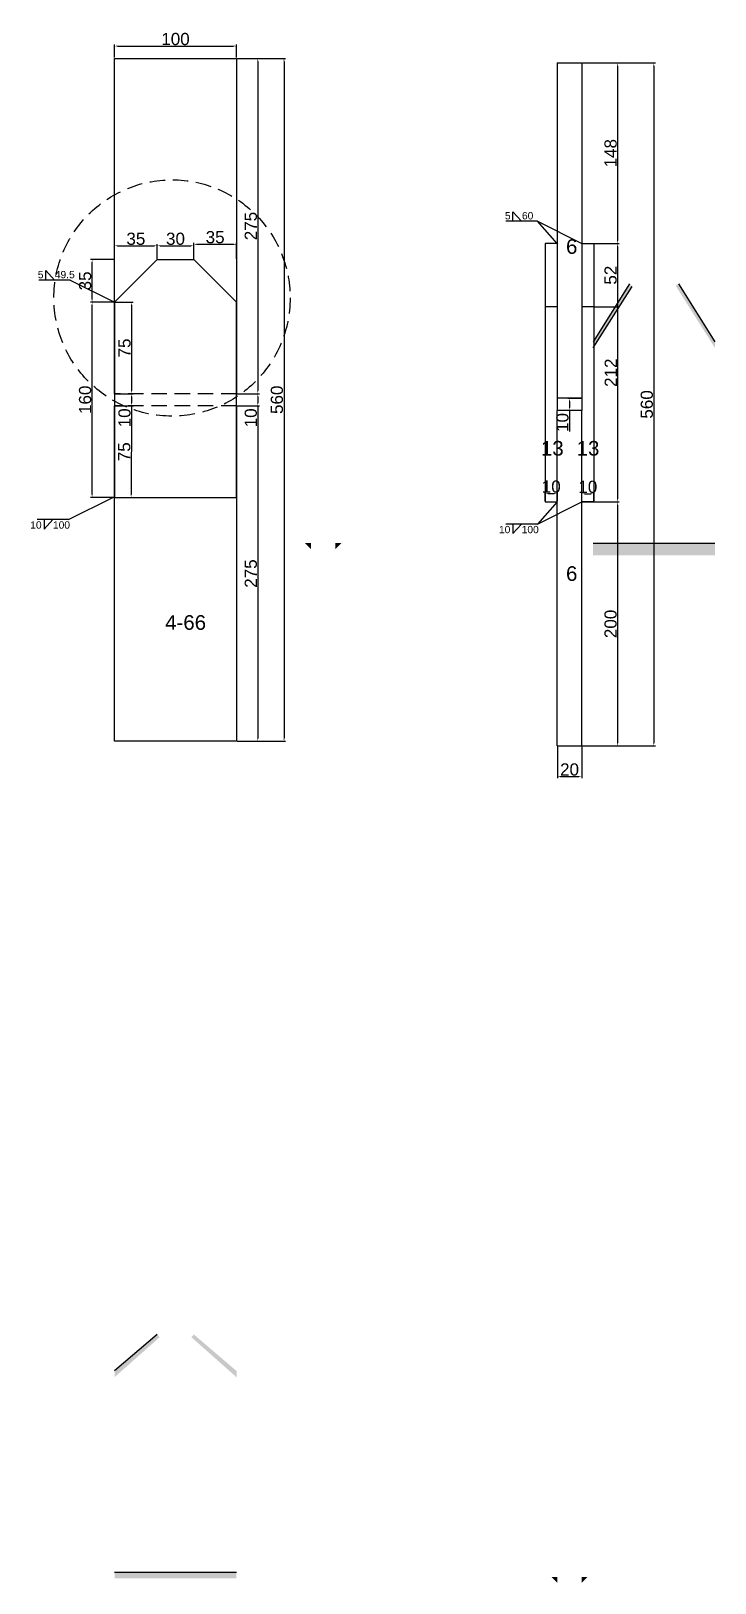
# Model space of a CAD drawing. Header units: millimetres. Extents: x 1455 to 24185, y -7041 to 4772.
# Drawn here: x 19192 to 19753, y 305 to 1578 of the extents above; entities that cross this region are included whole.
import ezdxf

# ---------------------------------------------------------------- set-up
doc = ezdxf.new("R2010")
doc.units = ezdxf.units.MM
doc.linetypes.add('DASHED', pattern=[19.05, 12.7, -6.35])
for name, color, linetype in [('切平处', 3, 'DASHED'), ('尺寸标注', 6, 'Continuous'), ('标号', 4, 'Continuous'), ('焊缝', 250, 'Continuous')]:
    doc.layers.add(name, color=color, linetype=linetype)
doc.styles.get("Standard").update_dxf_attribs({"font": 'arial.ttf'})
doc.dimstyles.new('ISO-25-JHF', dxfattribs={"dimtxt": 10, "dimasz": 2.5, "dimexe": 1.25, "dimexo": 0.625, "dimtad": 1, "dimtxsty": 'Standard', "dimcen": 2.5, "dimadec": 0, "dimazin": 0, "dimtfac": 1, "dimtmove": 0, "dimatfit": 3, "dimfxl": 1, "dimarcsym": 0})

# ---------------------------------------------------------------- blocks, each defined once
blk = doc.blocks.new('*D2533')
at = {"layer": 'Defpoints', "color": 0, "transparency": 16777216}
for p in [(19360.2, 1565.5), (19260.2, 1555.4), (19360.2, 1555.4)]:
    blk.add_point(p, dxfattribs=at)
at = {"layer": '尺寸标注', "color": 0, "lineweight": -2, "transparency": 16777216}
for p, q in [((19260.2, 1556), (19260.2, 1566.8)), ((19262.7, 1565.5), (19357.7, 1565.5)), ((19360.2, 1556), (19360.2, 1566.8))]:
    blk.add_line(p, q, dxfattribs=at)
at = {"layer": '尺寸标注', "color": 0, "transparency": 16777216}
for points in [[(19262.7, 1565.9), (19262.7, 1565.1), (19260.2, 1565.5)], [(19357.7, 1565.9), (19357.7, 1565.1), (19360.2, 1565.5)]]:
    blk.add_solid(points, dxfattribs=at)
at = {"layer": '尺寸标注', "color": 0, "transparency": 16777216, "insert": (19310.2, 1571.2), "char_height": 10, "attachment_point": 5}
blk.add_mtext('100', dxfattribs=at)
blk = doc.blocks.new('*D2534')
at = {"layer": 'Defpoints', "color": 0, "transparency": 16777216}
for p in [(19360.2, 1555.4), (19360.2, 1280.4), (19377.7, 1280.4)]:
    blk.add_point(p, dxfattribs=at)
at = {"layer": '尺寸标注', "color": 0, "lineweight": -2, "transparency": 16777216}
for p, q in [((19360.9, 1555.4), (19379, 1555.4)), ((19377.7, 1552.9), (19377.7, 1282.9)), ((19360.9, 1280.4), (19379, 1280.4))]:
    blk.add_line(p, q, dxfattribs=at)
at = {"layer": '尺寸标注', "color": 0, "transparency": 16777216}
for points in [[(19377.3, 1552.9), (19378.1, 1552.9), (19377.7, 1555.4)], [(19377.3, 1282.9), (19378.1, 1282.9), (19377.7, 1280.4)]]:
    blk.add_solid(points, dxfattribs=at)
at = {"layer": '尺寸标注', "color": 0, "transparency": 16777216, "insert": (19372, 1417.9), "char_height": 10, "attachment_point": 5, "rotation": 90}
blk.add_mtext('275', dxfattribs=at)
blk = doc.blocks.new('*D2535')
at = {"layer": 'Defpoints', "color": 0, "transparency": 16777216}
for p in [(19241.8, 1355.4), (19260.2, 1355.4), (19260.2, 1195.4)]:
    blk.add_point(p, dxfattribs=at)
at = {"layer": '尺寸标注', "color": 0, "lineweight": -2, "transparency": 16777216}
for p, q in [((19259.6, 1355.4), (19240.5, 1355.4)), ((19241.8, 1197.9), (19241.8, 1352.9)), ((19259.6, 1195.4), (19240.5, 1195.4))]:
    blk.add_line(p, q, dxfattribs=at)
at = {"layer": '尺寸标注', "color": 0, "transparency": 16777216}
for points in [[(19241.4, 1352.9), (19242.2, 1352.9), (19241.8, 1355.4)], [(19241.4, 1197.9), (19242.2, 1197.9), (19241.8, 1195.4)]]:
    blk.add_solid(points, dxfattribs=at)
at = {"layer": '尺寸标注', "color": 0, "transparency": 16777216, "insert": (19236.1, 1275.4), "char_height": 10, "attachment_point": 5, "rotation": 90}
blk.add_mtext('160', dxfattribs=at)
blk = doc.blocks.new('*D2448')
at = {"layer": 'Defpoints', "color": 0, "transparency": 16777216}
for p in [(19241.8, 1390.4), (19260.2, 1390.4), (19260.2, 1355.4)]:
    blk.add_point(p, dxfattribs=at)
at = {"layer": '尺寸标注', "color": 0, "lineweight": -2, "transparency": 16777216}
for p, q in [((19259.6, 1390.4), (19240.5, 1390.4)), ((19241.8, 1357.9), (19241.8, 1387.9)), ((19259.6, 1355.4), (19240.5, 1355.4))]:
    blk.add_line(p, q, dxfattribs=at)
at = {"layer": '尺寸标注', "color": 0, "transparency": 16777216}
for points in [[(19241.4, 1387.9), (19242.2, 1387.9), (19241.8, 1390.4)], [(19241.4, 1357.9), (19242.2, 1357.9), (19241.8, 1355.4)]]:
    blk.add_solid(points, dxfattribs=at)
at = {"layer": '尺寸标注', "color": 0, "transparency": 16777216, "insert": (19236.1, 1372.9), "char_height": 10, "attachment_point": 5, "rotation": 90}
blk.add_mtext('35', dxfattribs=at)
blk = doc.blocks.new('*D2536')
at = {"layer": 'Defpoints', "color": 0, "transparency": 16777216}
for p in [(19295.2, 1401.7), (19260.2, 1390.4), (19295.2, 1390.4)]:
    blk.add_point(p, dxfattribs=at)
at = {"layer": '尺寸标注', "color": 0, "lineweight": -2, "transparency": 16777216}
for p, q in [((19260.2, 1391), (19260.2, 1402.9)), ((19262.7, 1401.7), (19292.7, 1401.7)), ((19295.2, 1391), (19295.2, 1402.9))]:
    blk.add_line(p, q, dxfattribs=at)
at = {"layer": '尺寸标注', "color": 0, "transparency": 16777216}
for points in [[(19262.7, 1402.1), (19262.7, 1401.3), (19260.2, 1401.7)], [(19292.7, 1402.1), (19292.7, 1401.3), (19295.2, 1401.7)]]:
    blk.add_solid(points, dxfattribs=at)
at = {"layer": '尺寸标注', "color": 0, "transparency": 16777216, "insert": (19277.7, 1407.4), "char_height": 10, "attachment_point": 5}
blk.add_mtext('35', dxfattribs=at)
blk = doc.blocks.new('*D2537')
at = {"layer": 'Defpoints', "color": 0, "transparency": 16777216}
for p in [(19325.2, 1401.7), (19295.2, 1390.4), (19325.2, 1390.4)]:
    blk.add_point(p, dxfattribs=at)
at = {"layer": '尺寸标注', "color": 0, "lineweight": -2, "transparency": 16777216}
for p, q in [((19295.2, 1391), (19295.2, 1402.9)), ((19297.7, 1401.7), (19322.7, 1401.7)), ((19325.2, 1391), (19325.2, 1402.9))]:
    blk.add_line(p, q, dxfattribs=at)
at = {"layer": '尺寸标注', "color": 0, "transparency": 16777216}
for points in [[(19297.7, 1402.1), (19297.7, 1401.3), (19295.2, 1401.7)], [(19322.7, 1402.1), (19322.7, 1401.3), (19325.2, 1401.7)]]:
    blk.add_solid(points, dxfattribs=at)
at = {"layer": '尺寸标注', "color": 0, "transparency": 16777216, "insert": (19310.2, 1407.4), "char_height": 10, "attachment_point": 5}
blk.add_mtext('30', dxfattribs=at)
blk = doc.blocks.new('*D2449')
at = {"layer": 'Defpoints', "color": 0, "transparency": 16777216}
for p in [(19360.2, 1402.9), (19325.2, 1390.4), (19360.2, 1390.4)]:
    blk.add_point(p, dxfattribs=at)
at = {"layer": '尺寸标注', "color": 0, "lineweight": -2, "transparency": 16777216}
for p, q in [((19325.2, 1391), (19325.2, 1404.2)), ((19327.7, 1402.9), (19357.7, 1402.9)), ((19360.2, 1391), (19360.2, 1404.2))]:
    blk.add_line(p, q, dxfattribs=at)
at = {"layer": '尺寸标注', "color": 0, "transparency": 16777216}
for points in [[(19327.7, 1403.4), (19327.7, 1402.5), (19325.2, 1402.9)], [(19357.7, 1403.4), (19357.7, 1402.5), (19360.2, 1402.9)]]:
    blk.add_solid(points, dxfattribs=at)
at = {"layer": '尺寸标注', "color": 0, "transparency": 16777216, "insert": (19342.7, 1408.7), "char_height": 10, "attachment_point": 5}
blk.add_mtext('35', dxfattribs=at)
blk = doc.blocks.new('*D2538')
at = {"layer": 'Defpoints', "color": 0, "transparency": 16777216}
for p in [(19360.2, 1280.4), (19360.2, 1270.4), (19377.7, 1270.4)]:
    blk.add_point(p, dxfattribs=at)
at = {"layer": '尺寸标注', "color": 0, "lineweight": -2, "transparency": 16777216}
for p, q in [((19360.9, 1280.4), (19379, 1280.4)), ((19377.7, 1277.9), (19377.7, 1272.9)), ((19360.9, 1270.4), (19379, 1270.4)), ((19377.7, 1270.4), (19377.7, 1253.3))]:
    blk.add_line(p, q, dxfattribs=at)
at = {"layer": '尺寸标注', "color": 0, "transparency": 16777216}
for points in [[(19377.3, 1277.9), (19378.1, 1277.9), (19377.7, 1280.4)], [(19377.3, 1272.9), (19378.1, 1272.9), (19377.7, 1270.4)]]:
    blk.add_solid(points, dxfattribs=at)
at = {"layer": '尺寸标注', "color": 0, "transparency": 16777216, "insert": (19372, 1260.6), "char_height": 10, "attachment_point": 5, "rotation": 90}
blk.add_mtext('10', dxfattribs=at)
blk = doc.blocks.new('*D2539')
at = {"layer": 'Defpoints', "color": 0, "transparency": 16777216}
for p in [(19360.2, 1270.4), (19360.2, 995.4), (19377.7, 995.4)]:
    blk.add_point(p, dxfattribs=at)
at = {"layer": '尺寸标注', "color": 0, "lineweight": -2, "transparency": 16777216}
for p, q in [((19360.9, 1270.4), (19379, 1270.4)), ((19377.7, 1267.9), (19377.7, 997.9)), ((19360.9, 995.4), (19379, 995.4))]:
    blk.add_line(p, q, dxfattribs=at)
at = {"layer": '尺寸标注', "color": 0, "transparency": 16777216}
for points in [[(19377.3, 1267.9), (19378.1, 1267.9), (19377.7, 1270.4)], [(19377.3, 997.9), (19378.1, 997.9), (19377.7, 995.4)]]:
    blk.add_solid(points, dxfattribs=at)
at = {"layer": '尺寸标注', "color": 0, "transparency": 16777216, "insert": (19372, 1132.9), "char_height": 10, "attachment_point": 5, "rotation": 90}
blk.add_mtext('275', dxfattribs=at)
blk = doc.blocks.new('*D2450')
at = {"layer": 'Defpoints', "color": 0, "transparency": 16777216}
for p in [(19360.2, 1555.4), (19360.2, 995.4), (19399.2, 995.4)]:
    blk.add_point(p, dxfattribs=at)
at = {"layer": '尺寸标注', "color": 0, "lineweight": -2, "transparency": 16777216}
for p, q in [((19360.9, 1555.4), (19400.4, 1555.4)), ((19399.2, 1552.9), (19399.2, 997.9)), ((19360.9, 995.4), (19400.4, 995.4))]:
    blk.add_line(p, q, dxfattribs=at)
at = {"layer": '尺寸标注', "color": 0, "transparency": 16777216}
for points in [[(19398.8, 1552.9), (19399.6, 1552.9), (19399.2, 1555.4)], [(19398.8, 997.9), (19399.6, 997.9), (19399.2, 995.4)]]:
    blk.add_solid(points, dxfattribs=at)
at = {"layer": '尺寸标注', "color": 0, "transparency": 16777216, "insert": (19393.4, 1275.4), "char_height": 10, "attachment_point": 5, "rotation": 90}
blk.add_mtext('560', dxfattribs=at)
blk = doc.blocks.new('*D2540')
at = {"layer": 'Defpoints', "color": 0, "transparency": 16777216}
for p in [(19260.2, 1355.4), (19260.2, 1280.4), (19274.1, 1280.4)]:
    blk.add_point(p, dxfattribs=at)
at = {"layer": '尺寸标注', "color": 0, "lineweight": -2, "transparency": 16777216}
for p, q in [((19260.9, 1355.4), (19275.4, 1355.4)), ((19274.1, 1352.9), (19274.1, 1282.9)), ((19260.9, 1280.4), (19275.4, 1280.4))]:
    blk.add_line(p, q, dxfattribs=at)
at = {"layer": '尺寸标注', "color": 0, "transparency": 16777216}
for points in [[(19273.7, 1352.9), (19274.5, 1352.9), (19274.1, 1355.4)], [(19273.7, 1282.9), (19274.5, 1282.9), (19274.1, 1280.4)]]:
    blk.add_solid(points, dxfattribs=at)
at = {"layer": '尺寸标注', "color": 0, "transparency": 16777216, "insert": (19268.4, 1317.9), "char_height": 10, "attachment_point": 5, "rotation": 90}
blk.add_mtext('75', dxfattribs=at)
blk = doc.blocks.new('*D2541')
at = {"layer": 'Defpoints', "color": 0, "transparency": 16777216}
for p in [(19260.2, 1280.4), (19260.2, 1270.4), (19274.1, 1270.4)]:
    blk.add_point(p, dxfattribs=at)
at = {"layer": '尺寸标注', "color": 0, "lineweight": -2, "transparency": 16777216}
for p, q in [((19260.9, 1280.4), (19275.4, 1280.4)), ((19274.1, 1277.9), (19274.1, 1272.9)), ((19260.9, 1270.4), (19275.4, 1270.4)), ((19274.1, 1270.4), (19274.1, 1253.3))]:
    blk.add_line(p, q, dxfattribs=at)
at = {"layer": '尺寸标注', "color": 0, "transparency": 16777216}
for points in [[(19273.7, 1277.9), (19274.5, 1277.9), (19274.1, 1280.4)], [(19273.7, 1272.9), (19274.5, 1272.9), (19274.1, 1270.4)]]:
    blk.add_solid(points, dxfattribs=at)
at = {"layer": '尺寸标注', "color": 0, "transparency": 16777216, "insert": (19268.4, 1260.6), "char_height": 10, "attachment_point": 5, "rotation": 90}
blk.add_mtext('10', dxfattribs=at)
blk = doc.blocks.new('*D2451')
at = {"layer": 'Defpoints', "color": 0, "transparency": 16777216}
for p in [(19260.2, 1270.4), (19259.9, 1195.4), (19273.8, 1195.3)]:
    blk.add_point(p, dxfattribs=at)
at = {"layer": '尺寸标注', "color": 0, "lineweight": -2, "transparency": 16777216}
for p, q in [((19260.9, 1270.4), (19275.4, 1270.3)), ((19274.1, 1267.8), (19273.8, 1197.8)), ((19260.5, 1195.4), (19275, 1195.3))]:
    blk.add_line(p, q, dxfattribs=at)
at = {"layer": '尺寸标注', "color": 0, "transparency": 16777216}
for points in [[(19273.7, 1267.8), (19274.5, 1267.8), (19274.1, 1270.3)], [(19273.4, 1197.8), (19274.2, 1197.8), (19273.8, 1195.3)]]:
    blk.add_solid(points, dxfattribs=at)
at = {"layer": '尺寸标注', "color": 0, "transparency": 16777216, "insert": (19268.2, 1232.8), "char_height": 10, "attachment_point": 5, "rotation": 89.7211}
blk.add_mtext('75', dxfattribs=at)
blk = doc.blocks.new('*D2546')
at = {"layer": 'Defpoints', "color": 0, "transparency": 16777216}
for p in [(19623.4, 991.6), (19643.4, 991.6), (19643.4, 966.4)]:
    blk.add_point(p, dxfattribs=at)
at = {"layer": '尺寸标注', "color": 0, "lineweight": -2, "transparency": 16777216}
for p, q in [((19623.4, 991), (19623.4, 965.2)), ((19643.4, 991), (19643.4, 965.2)), ((19625.9, 966.4), (19640.9, 966.4))]:
    blk.add_line(p, q, dxfattribs=at)
at = {"layer": '尺寸标注', "color": 0, "transparency": 16777216}
for points in [[(19625.9, 966.8), (19625.9, 966), (19623.4, 966.4)], [(19640.9, 966.8), (19640.9, 966), (19643.4, 966.4)]]:
    blk.add_solid(points, dxfattribs=at)
at = {"layer": '尺寸标注', "color": 0, "transparency": 16777216, "insert": (19633.4, 972.2), "char_height": 10, "attachment_point": 5}
blk.add_mtext('20', dxfattribs=at)
blk = doc.blocks.new('*D2547')
at = {"layer": 'Defpoints', "color": 0, "transparency": 16777216}
for p in [(19623.4, 1198.5), (19613.4, 1191.6), (19623.4, 1191.6)]:
    blk.add_point(p, dxfattribs=at)
at = {"layer": '尺寸标注', "color": 0, "lineweight": -2, "transparency": 16777216}
for p, q in [((19613.4, 1192.2), (19613.4, 1199.8)), ((19615.9, 1198.5), (19620.9, 1198.5)), ((19623.4, 1192.2), (19623.4, 1199.8))]:
    blk.add_line(p, q, dxfattribs=at)
at = {"layer": '尺寸标注', "color": 0, "transparency": 16777216}
for points in [[(19615.9, 1198.9), (19615.9, 1198.1), (19613.4, 1198.5)], [(19620.9, 1198.9), (19620.9, 1198.1), (19623.4, 1198.5)]]:
    blk.add_solid(points, dxfattribs=at)
at = {"layer": '尺寸标注', "color": 0, "transparency": 16777216, "insert": (19618.4, 1204.2), "char_height": 10, "attachment_point": 5}
blk.add_mtext('10', dxfattribs=at)
blk = doc.blocks.new('*D2548')
at = {"layer": 'Defpoints', "color": 0, "transparency": 16777216}
for p in [(19653.4, 1198.3), (19643.4, 1191.6), (19653.4, 1191.6)]:
    blk.add_point(p, dxfattribs=at)
at = {"layer": '尺寸标注', "color": 0, "lineweight": -2, "transparency": 16777216}
for p, q in [((19643.4, 1192.2), (19643.4, 1199.5)), ((19645.9, 1198.3), (19650.9, 1198.3)), ((19653.4, 1192.2), (19653.4, 1199.5))]:
    blk.add_line(p, q, dxfattribs=at)
at = {"layer": '尺寸标注', "color": 0, "transparency": 16777216}
for points in [[(19645.9, 1198.7), (19645.9, 1197.9), (19643.4, 1198.3)], [(19650.9, 1198.7), (19650.9, 1197.9), (19653.4, 1198.3)]]:
    blk.add_solid(points, dxfattribs=at)
at = {"layer": '尺寸标注', "color": 0, "transparency": 16777216, "insert": (19648.4, 1204), "char_height": 10, "attachment_point": 5}
blk.add_mtext('10', dxfattribs=at)
blk = doc.blocks.new('*D2549')
at = {"layer": 'Defpoints', "color": 0, "transparency": 16777216}
for p in [(19643.4, 1551.6), (19643.4, 1403.6), (19672.8, 1403.6)]:
    blk.add_point(p, dxfattribs=at)
at = {"layer": '尺寸标注', "color": 0, "lineweight": -2, "transparency": 16777216}
for p, q in [((19644, 1551.6), (19674.1, 1551.6)), ((19672.8, 1549.1), (19672.8, 1406.1)), ((19644, 1403.6), (19674.1, 1403.6))]:
    blk.add_line(p, q, dxfattribs=at)
at = {"layer": '尺寸标注', "color": 0, "transparency": 16777216}
for points in [[(19672.4, 1549.1), (19673.3, 1549.1), (19672.8, 1551.6)], [(19672.4, 1406.1), (19673.3, 1406.1), (19672.8, 1403.6)]]:
    blk.add_solid(points, dxfattribs=at)
at = {"layer": '尺寸标注', "color": 0, "transparency": 16777216, "insert": (19667.1, 1477.6), "char_height": 10, "attachment_point": 5, "rotation": 90}
blk.add_mtext('148', dxfattribs=at)
blk = doc.blocks.new('*D2550')
at = {"layer": 'Defpoints', "color": 0, "transparency": 16777216}
for p in [(19653.4, 1403.6), (19653.4, 1191.6), (19672.8, 1191.6)]:
    blk.add_point(p, dxfattribs=at)
at = {"layer": '尺寸标注', "color": 0, "lineweight": -2, "transparency": 16777216}
for p, q in [((19654, 1403.6), (19674.1, 1403.6)), ((19672.8, 1401.1), (19672.8, 1194.1)), ((19654, 1191.6), (19674.1, 1191.6))]:
    blk.add_line(p, q, dxfattribs=at)
at = {"layer": '尺寸标注', "color": 0, "transparency": 16777216}
for points in [[(19672.4, 1401.1), (19673.3, 1401.1), (19672.8, 1403.6)], [(19672.4, 1194.1), (19673.3, 1194.1), (19672.8, 1191.6)]]:
    blk.add_solid(points, dxfattribs=at)
at = {"layer": '尺寸标注', "color": 0, "transparency": 16777216, "insert": (19667.2, 1297.6), "char_height": 10, "attachment_point": 5, "rotation": 90}
blk.add_mtext('212', dxfattribs=at)
blk = doc.blocks.new('*D2551')
at = {"layer": 'Defpoints', "color": 0, "transparency": 16777216}
for p in [(19643.4, 1191.6), (19643.4, 991.6), (19672.8, 991.6)]:
    blk.add_point(p, dxfattribs=at)
at = {"layer": '尺寸标注', "color": 0, "lineweight": -2, "transparency": 16777216}
for p, q in [((19644, 1191.6), (19674.1, 1191.6)), ((19672.8, 1189.1), (19672.8, 994.1)), ((19644, 991.6), (19674.1, 991.6))]:
    blk.add_line(p, q, dxfattribs=at)
at = {"layer": '尺寸标注', "color": 0, "transparency": 16777216}
for points in [[(19672.4, 1189.1), (19673.3, 1189.1), (19672.8, 1191.6)], [(19672.4, 994.1), (19673.3, 994.1), (19672.8, 991.6)]]:
    blk.add_solid(points, dxfattribs=at)
at = {"layer": '尺寸标注', "color": 0, "transparency": 16777216, "insert": (19667.1, 1091.6), "char_height": 10, "attachment_point": 5, "rotation": 90}
blk.add_mtext('200', dxfattribs=at)
blk = doc.blocks.new('*D2454')
at = {"layer": 'Defpoints', "color": 0, "transparency": 16777216}
for p in [(19644, 1551.6), (19644, 991.6), (19702.5, 991.6)]:
    blk.add_point(p, dxfattribs=at)
at = {"layer": '尺寸标注', "color": 0, "lineweight": -2, "transparency": 16777216}
for p, q in [((19644.6, 1551.6), (19703.8, 1551.6)), ((19702.5, 1549.1), (19702.5, 994.1)), ((19644.6, 991.6), (19703.8, 991.6))]:
    blk.add_line(p, q, dxfattribs=at)
at = {"layer": '尺寸标注', "color": 0, "transparency": 16777216}
for points in [[(19702.1, 1549.1), (19702.9, 1549.1), (19702.5, 1551.6)], [(19702.1, 994.1), (19702.9, 994.1), (19702.5, 991.6)]]:
    blk.add_solid(points, dxfattribs=at)
at = {"layer": '尺寸标注', "color": 0, "transparency": 16777216, "insert": (19696.8, 1271.6), "char_height": 10, "attachment_point": 5, "rotation": 90}
blk.add_mtext('560', dxfattribs=at)
blk = doc.blocks.new('*D2552')
at = {"layer": 'Defpoints', "color": 0, "transparency": 16777216}
for p in [(19643.4, 1276.6), (19633.4, 1266.6), (19643.4, 1266.6)]:
    blk.add_point(p, dxfattribs=at)
at = {"layer": '尺寸标注', "color": 0, "lineweight": -2, "transparency": 16777216}
for p, q in [((19642.7, 1276.6), (19632.1, 1276.6)), ((19633.4, 1274.1), (19633.4, 1269.1)), ((19642.7, 1266.6), (19632.1, 1266.6)), ((19633.4, 1266.6), (19633.4, 1249.5))]:
    blk.add_line(p, q, dxfattribs=at)
at = {"layer": '尺寸标注', "color": 0, "transparency": 16777216}
for points in [[(19633, 1274.1), (19633.8, 1274.1), (19633.4, 1276.6)], [(19633, 1269.1), (19633.8, 1269.1), (19633.4, 1266.6)]]:
    blk.add_solid(points, dxfattribs=at)
at = {"layer": '尺寸标注', "color": 0, "transparency": 16777216, "insert": (19627.6, 1256.8), "char_height": 10, "attachment_point": 5, "rotation": 90}
blk.add_mtext('10', dxfattribs=at)
blk = doc.blocks.new('*D2555')
at = {"layer": 'Defpoints', "color": 0, "transparency": 16777216}
for p in [(19653.4, 1403.6), (19653.4, 1351.6), (19672.8, 1351.6)]:
    blk.add_point(p, dxfattribs=at)
at = {"layer": '尺寸标注', "color": 0, "lineweight": -2, "transparency": 16777216}
for p, q in [((19654, 1403.6), (19674.1, 1403.6)), ((19672.8, 1401.1), (19672.8, 1354.1)), ((19654, 1351.6), (19674.1, 1351.6))]:
    blk.add_line(p, q, dxfattribs=at)
at = {"layer": '尺寸标注', "color": 0, "transparency": 16777216}
for points in [[(19672.4, 1401.1), (19673.3, 1401.1), (19672.8, 1403.6)], [(19672.4, 1354.1), (19673.3, 1354.1), (19672.8, 1351.6)]]:
    blk.add_solid(points, dxfattribs=at)
at = {"layer": '尺寸标注', "color": 0, "transparency": 16777216, "insert": (19667.1, 1377.6), "char_height": 10, "attachment_point": 5, "rotation": 90}
blk.add_mtext('52', dxfattribs=at)

msp = doc.modelspace()

# ---------------------------------------------------------------- hatches: boundary and pattern name
at = {"layer": '焊缝'}
h = msp.add_hatch(color=250, dxfattribs=at)
h.dxf.hatch_style = 1
h.paths.add_polyline_path([(19652.665, 1323.028), (19652.665, 1317.925), (19684.782, 1368.426), (19682.665, 1370.55)])
h = msp.add_hatch(color=250, dxfattribs=at)
h.dxf.hatch_style = 1
h.paths.add_polyline_path([(19752.665, 1323.028), (19752.665, 1317.925), (19720.509, 1368.795), (19722.665, 1370.55)])
h = msp.add_hatch(color=250, dxfattribs=at)
h.dxf.hatch_style = 1
h.paths.add_polyline_path([(19421.397, 1152.925), (19416.397, 1157.925), (19421.397, 1157.925)])
h = msp.add_hatch(color=250, dxfattribs=at)
h.dxf.hatch_style = 1
h.paths.add_polyline_path([(19441.397, 1152.925), (19446.397, 1157.925), (19441.397, 1157.925)])
h = msp.add_hatch(color=250, dxfattribs=at)
h.dxf.hatch_style = 1
h.paths.add_polyline_path([(19652.665, 1147.925), (19652.665, 1157.925), (19752.665, 1157.925), (19752.663, 1147.925)])
h = msp.add_hatch(color=250, dxfattribs=at)
h.dxf.hatch_style = 1
h.paths.add_polyline_path([(19260.237, 478.992), (19260.237, 473.889), (19297.254, 506.677), (19295.237, 508.93)])
h = msp.add_hatch(color=250, dxfattribs=at)
h.dxf.hatch_style = 1
h.paths.add_polyline_path([(19360.237, 478.992), (19360.237, 473.889), (19323.22, 506.677), (19325.237, 508.93)])
h = msp.add_hatch(color=250, dxfattribs=at)
h.dxf.hatch_style = 1
h.paths.add_polyline_path([(19260.237, 308.891), (19260.237, 313.891), (19360.237, 313.891), (19360.232, 308.891)])
h = msp.add_hatch(color=250, dxfattribs=at)
h.dxf.hatch_style = 1
h.paths.add_polyline_path([(19623.37, 305.134), (19618.37, 310.134), (19623.37, 310.134)])
h = msp.add_hatch(color=250, dxfattribs=at)
h.dxf.hatch_style = 1
h.paths.add_polyline_path([(19643.37, 305.134), (19648.37, 310.134), (19643.37, 310.134)])

# ---------------------------------------------------------------- linework, layer by layer
for p, q in [((19260.237, 1555.377), (19360.237, 1555.377)), ((19260.237, 1280.377), (19260.237, 1555.377)), ((19360.237, 1555.377), (19360.237, 1280.377)), ((19623.37, 1551.62), (19643.37, 1551.62)), ((19623.37, 1551.62), (19623.37, 1276.62)), ((19643.37, 1551.62), (19643.37, 1276.62)), ((19623.37, 1403.62), (19613.37, 1403.62)), ((19613.37, 1403.62), (19613.37, 1191.62)), ((19643.37, 1403.62), (19653.37, 1403.62)), ((19653.37, 1403.62), (19653.37, 1191.62)), ((19295.237, 1390.377), (19260.237, 1355.377)), ((19295.237, 1390.377), (19325.237, 1390.377)), ((19325.237, 1390.377), (19360.237, 1355.377)), ((19260.237, 1355.377), (19260.237, 1195.377)), ((19360.237, 1195.377), (19360.237, 1355.377)), ((19623.37, 1351.62), (19613.37, 1351.62)), ((19653.37, 1351.62), (19643.37, 1351.62)), ((19643.37, 1276.62), (19623.37, 1276.62)), ((19623.37, 1276.62), (19623.37, 1266.62)), ((19643.37, 1276.62), (19643.37, 1266.62)), ((19260.237, 995.377), (19260.237, 1270.377)), ((19360.237, 1270.377), (19360.237, 995.377)), ((19643.37, 1266.62), (19623.37, 1266.62)), ((19623.37, 991.62), (19623.37, 1266.62)), ((19643.37, 991.62), (19643.37, 1266.62)), ((19260.237, 1195.377), (19360.237, 1195.377)), ((19613.37, 1191.62), (19623.37, 1191.62)), ((19653.37, 1191.62), (19643.37, 1191.62)), ((19360.237, 995.377), (19260.237, 995.377)), ((19623.37, 991.62), (19643.37, 991.62))]:
    msp.add_line(p, q)
at = {"linetype": 'DASHED'}
for p, q in [((19360.237, 1280.377), (19260.237, 1280.377)), ((19360.237, 1270.377), (19260.237, 1270.377))]:
    msp.add_line(p, q, dxfattribs=at)
at = {"layer": '切平处'}
msp.add_circle((19307.333, 1358.904), 96.875, dxfattribs=at)
at = {"layer": '尺寸标注'}
for p, q in [((19586.865, 1421.81), (19586.865, 1429.575)), ((19586.865, 1429.575), (19594.097, 1421.81)), ((19606.978, 1421.81), (19581.215, 1421.81)), ((19623.37, 1403.62), (19606.978, 1421.81)), ((19606.978, 1421.81), (19643.37, 1403.62)), ((19203.733, 1373.567), (19203.733, 1381.331)), ((19203.733, 1381.331), (19210.964, 1373.567)), ((19223.846, 1373.567), (19198.083, 1373.567)), ((19223.846, 1373.567), (19260.237, 1355.377)), ((19222.532, 1177.187), (19258.923, 1195.377)), ((19623.37, 1191.62), (19606.978, 1173.431)), ((19606.978, 1173.431), (19643.37, 1191.62)), ((19222.532, 1177.187), (19196.769, 1177.187)), ((19202.419, 1177.187), (19202.419, 1169.423)), ((19202.419, 1169.423), (19209.65, 1177.187)), ((19606.978, 1173.431), (19581.215, 1173.431)), ((19586.865, 1173.431), (19586.865, 1165.666)), ((19586.865, 1165.666), (19594.097, 1173.431))]:
    msp.add_line(p, q, dxfattribs=at)
at = {"layer": '焊缝'}
for p, q in [((19682.665, 1370.55), (19652.66, 1323.028)), ((19652.665, 1317.925), (19684.782, 1368.426)), ((19722.665, 1370.55), (19752.67, 1323.028)), ((19652.665, 1157.925), (19752.665, 1157.925)), ((19295.237, 508.93), (19260.232, 478.992)), ((19260.237, 313.891), (19360.237, 313.891))]:
    msp.add_line(p, q, dxfattribs=at)

# ---------------------------------------------------------------- texts
at = {"layer": '尺寸标注', "char_height": 6}
for s, insert, attachment_point in [('5    60', (19580.395, 1429.327), 1), ('5    49.5', (19197.263, 1381.084), 1), ('\\pt0;10    100', (19191.077, 1169.67), 7), ('\\pt0;10    100', (19575.523, 1165.913), 7)]:
    msp.add_mtext_dynamic_manual_height_columns(s, width=68.30832, gutter_width=12.5, heights=[0], dxfattribs=dict(at, insert=insert, attachment_point=attachment_point))
at = {"layer": '标号', "char_height": 12, "attachment_point": 7}
for s, insert in [('6 ', (19630.505, 1394.91)), ('13 ', (19609.948, 1229.481)), ('13 ', (19639.248, 1229.481)), ('6 ', (19630.505, 1126.736)), ('4-66 ', (19301.718, 1086.603))]:
    msp.add_mtext_dynamic_manual_height_columns(s, width=70.10425, gutter_width=12.5, heights=[0], dxfattribs=dict(at, insert=insert))

# ---------------------------------------------------------------- dimensions: what is measured, and where the dimension line sits
at = {"layer": '尺寸标注'}
for p1, p2, distance, picture, middle in [((19260.237, 1555.377), (19360.237, 1555.377), 10.138, '*D2533', (19310.237, 1571.245)), ((19360.237, 1555.377), (19360.237, 1280.377), 17.478, '*D2534', (19371.985, 1417.877)), ((19360.237, 1555.377), (19360.237, 995.377), 38.931, '*D2450', (19393.437, 1275.377)), ((19643.37, 1551.62), (19643.37, 1403.62), 29.467, '*D2549', (19667.106, 1477.62)), ((19260.237, 1390.377), (19295.237, 1390.377), 11.32, '*D2536', (19277.737, 1407.431)), ((19295.237, 1390.377), (19325.237, 1390.377), 11.32, '*D2537', (19310.237, 1407.431)), ((19325.237, 1390.377), (19360.237, 1390.377), 12.57, '*D2449', (19342.737, 1408.681)), ((19653.37, 1403.62), (19653.37, 1191.62), 19.467, '*D2550', (19667.191, 1297.62)), ((19653.37, 1403.62), (19653.37, 1351.62), 19.467, '*D2555', (19667.106, 1377.62)), ((19260.237, 1355.377), (19260.237, 1390.377), 18.44, '*D2448', (19236.063, 1372.877)), ((19260.237, 1195.377), (19260.237, 1355.377), 18.44, '*D2535', (19236.066, 1275.377)), ((19260.237, 1355.377), (19260.237, 1280.377), 13.891, '*D2540', (19268.417, 1317.877)), ((19260.237, 1280.377), (19260.237, 1270.377), 13.891, '*D2541', (19268.397, 1260.577)), ((19360.237, 1280.377), (19360.237, 1270.377), 17.478, '*D2538', (19371.985, 1260.577)), ((19643.37, 1276.62), (19643.37, 1266.62), -10, '*D2552', (19627.639, 1256.821)), ((19260.237, 1270.377), (19259.872, 1195.377), 13.891, '*D2451', (19268.235, 1232.837)), ((19360.237, 1270.377), (19360.237, 995.377), 17.478, '*D2539', (19371.985, 1132.877)), ((19643.37, 1191.62), (19643.37, 991.62), 29.467, '*D2551', (19667.106, 1091.62))]:
    dim = msp.add_aligned_dim(p1=p1, p2=p2, distance=distance, dimstyle='ISO-25-JHF', dxfattribs=at)
    dim.commit()
    dim.dimension.update_dxf_attribs({"geometry": picture, "text_midpoint": middle})
for base, p1, p2, angle, picture, middle in [((19702.508, 991.62), (19643.995, 1551.62), (19643.995, 991.62), 270, '*D2454', (19702.508, 1271.62)), ((19623.37, 1198.503), (19613.37, 1191.62), (19623.37, 1191.62), 0, '*D2547', (19618.37, 1198.503)), ((19653.37, 1198.289), (19643.37, 1191.62), (19653.37, 1191.62), 0, '*D2548', (19648.37, 1198.289)), ((19643.37, 966.422), (19623.37, 991.62), (19643.37, 991.62), 0, '*D2546', (19633.37, 966.422))]:
    dim = msp.add_linear_dim(base=base, p1=p1, p2=p2, angle=angle, dimstyle='ISO-25-JHF', dxfattribs=at)
    dim.commit()
    dim.dimension.update_dxf_attribs({"geometry": picture, "text_midpoint": middle, "dimtype": 161})

doc.saveas('drawing.dxf')
